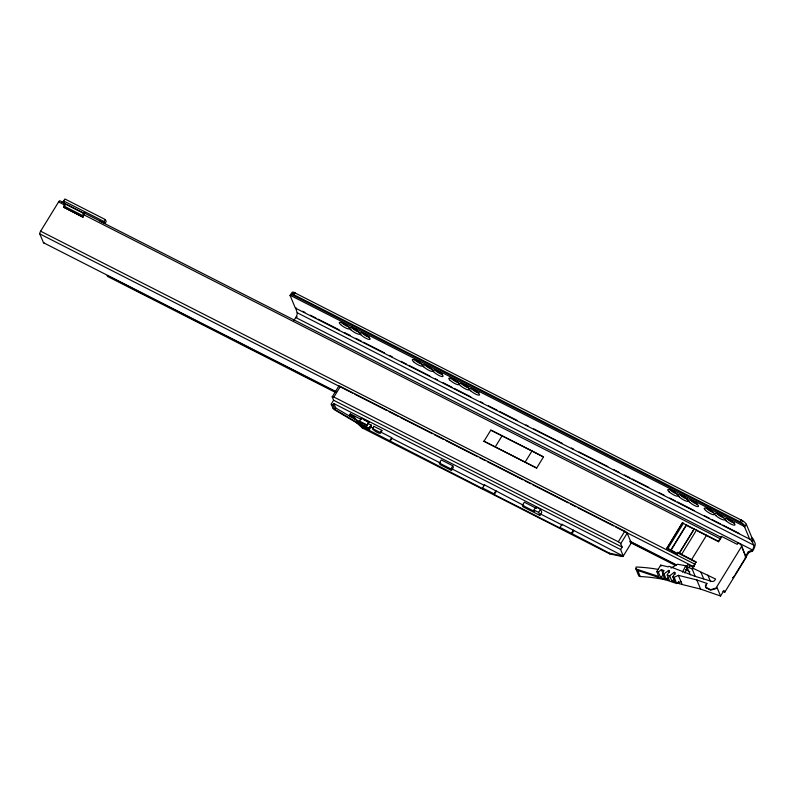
<?xml version="1.0" encoding="UTF-8"?>
<svg xmlns="http://www.w3.org/2000/svg" width="795" height="795" viewBox="0 0 795 795"><rect width="100%" height="100%" fill="white"/><g stroke="black" fill="none" stroke-linecap="round" stroke-linejoin="round"><path stroke-width="1.19" d="M82.899 217.204L82.799 216.965A3.091 0.954 -63 0 1 82.859 215.674L83.495 212.99L64.673 203.411L64.047 206.104A3.091 0.954 -63 0 0 63.978 207.386L82.899 217.204L84.658 212.275M665.316 579.774A153.455 141.262 -22.6 0 0 640.253 576.544L638.852 576.077L635.891 568.952L636.099 567.014A155.979 143.577 -22.6 0 1 658.558 569.468M682.537 572.171L685.658 565.762L677.638 564.231L671 568.067M684.833 573.056L686.92 568.773L685.658 565.762M658.34 572.032L660.536 577.329L664.7 578.73L662.503 573.433L664.044 570.562L661.38 569.667L658.34 572.032L656.799 571.516L660.715 565.136A155.979 143.577 -22.6 0 1 668.088 566.885L669.082 566.308L694.86 576.256L711.664 581.374A2.693 2.474 -22.6 0 0 714.894 580.141L715.58 579.028L692.346 567.938L696.052 561.906L677.718 552.346L677.479 554.135L677.718 552.346M664.004 573.94L666.21 579.237L669.39 580.3L667.184 575.014L669.499 570.711L668.575 570.393L664.004 573.94L662.503 573.433M669.678 575.848L671.874 581.135L675.054 582.208L672.848 576.912L675.164 572.609L674.24 572.301L669.678 575.848L667.184 575.014M335.659 391.448L43.477 242.733L39.8 233.909A2.286 0.706 -63 0 1 40.615 231.196L58.592 201.95A2.286 0.706 -63 0 1 60.092 200.887L64.524 203.142M64.673 203.411L63.67 200.986L64.902 198.989L105.377 219.589L106.182 221.527L104.96 223.534L83.286 212.504L83.495 212.99M104.96 223.534L104.145 221.586L105.377 219.589M745.104 557.027L748.324 551.79L752.438 549.971A4.035 1.242 -63 0 0 753.879 545.181L751.951 541.246A6.728 1.62 31.6 0 1 750.679 539.646L295.342 308.072L290.235 295.8L291.944 293.017A6.728 1.62 31.6 0 1 293.921 292.371L742.629 520.755A6.728 1.62 31.6 0 1 746.356 524.312L751.911 537.649A6.728 1.62 31.6 0 0 753.183 539.249L755.111 543.174A6.449 1.988 -63 0 1 752.795 550.836L748.681 552.664L735.166 574.646M290.235 295.8A6.728 1.62 31.6 0 1 290.165 295.273A8.328 5.476 43.4 0 1 291 294.19A6.728 1.62 31.6 0 1 292.689 294.369L293.921 292.371M292.689 294.369L293.882 294.726L295.104 292.719M293.554 321.081L295.74 317.523A4.035 1.242 -63 0 0 297.181 312.733L296.008 309.185A6.728 1.62 31.6 0 0 296.267 308.361L296.078 307.904M623.3 556.003L620.607 549.524L622.117 547.079L333.612 400.243L332.211 396.874L338.7 386.31A2.425 0.586 31.6 0 1 340.389 386.479L624.791 531.229A2.425 0.586 31.6 0 1 627.205 533.147L631.3 542.995L623.3 556.003A2.425 0.586 31.6 0 1 623.34 556.142L623.3 556.242A2.465 0.775 16.6 0 1 621.899 556.47M332.211 396.874A2.425 0.586 31.6 0 1 333.9 397.043L340.389 386.479M332.986 408.372L331.217 404.138L333.612 400.243M361.218 419.432L350.337 413.897L349.442 415.338L349.8 416.183C352.851 413.778 373.044 437.767 356.657 422.274L334.854 409.425L333.035 405.053L333.92 403.612L620.607 549.524M334.854 409.425L335.738 407.984L333.92 403.612M356.945 422.562L357.879 421.032L359.936 422.075M349.442 415.338C351.301 413.639 363.951 427.859 359.588 421.171L361.506 418.061L368.761 421.757L367.101 425.484L361.397 422.582L362.232 424.58L369.178 428.117L369.596 429.111L371.503 426.001L371.096 425.007L368.115 423.487M523.736 505.441L484.453 484.861L482.535 487.971L482.853 488.726L363.375 427.312L364.647 425.236M367.101 425.484L368.761 421.757M369.178 428.117L371.096 425.007M372.487 428.535L373.859 426.309L381.819 430.363L380.447 432.589A4.71 1.133 31.6 0 1 377.228 432.371A4.71 1.133 31.6 0 1 372.487 428.535L380.447 432.589M389.699 440.718L391.617 437.608L380.646 432.023M390.017 441.473L391.935 438.363L391.617 437.608M439.367 463.048L441.285 459.937L452.782 465.791L453.398 467.281L451.49 470.401L439.993 464.548L439.367 463.048L450.864 468.901L451.49 470.401M450.864 468.901L452.782 465.791M483.986 441.235L490.823 430.115L532.024 450.924L543.502 456.926L536.675 468.046L483.986 441.235L536.675 468.046M495.305 446.84L502.142 435.72M560.028 527.413L609.536 553.201L623.34 556.142L561.936 524.303L560.028 527.413L560.336 528.158L494.311 494.56L494.003 493.804L495.911 490.694M494.311 494.56L496.219 491.439M525.187 462.044L532.024 450.924M522.394 505.312L534.588 511.513L533.982 510.062L535.89 506.952L540.55 509.317L541.773 512.268L539.865 515.379L523.021 506.803L522.394 505.312L524.312 502.202L536.496 508.403M539.865 515.379L538.632 512.427L540.55 509.317M571.486 533.246L573.394 530.136M571.794 533.992L573.712 530.881M622.117 547.079L620.706 543.71A2.425 0.586 31.6 0 0 618.291 541.793L624.791 531.229M620.706 543.71L627.205 533.147M677.479 554.135L666.727 548.321L682.339 522.921L718.442 541.256L721.462 536.337L737.194 544.346L738.038 542.985L741.179 544.575L746.107 557.464L724.762 592.195L722.933 591.271M666.876 548.739L682.339 522.921M666.727 548.321L667.919 548.441L683.531 523.04M677.101 553.35L670.9 549.961L686.512 524.561M671.02 550.249L686.632 524.849M679.258 553.131L694.264 528.725M679.397 553.091L694.403 528.685M681.673 554.254L696.678 529.848M691.58 559.63L706.576 535.224M690.159 565.732L687.973 564.619L686.671 566.189L688.987 567.63L690.159 565.732L693.2 566.616M718.501 541.952L720.429 538.811A2.286 0.706 -63 0 1 720.618 538.533M293.882 294.726L739.946 521.759L741.179 519.761M749.755 539.358L744.647 527.085A6.728 1.62 31.6 0 0 744.2 526.36A8.328 5.476 43.4 0 0 743.822 524.67A6.728 1.62 31.6 0 0 741.407 522.762L742.629 520.755M724.762 592.195L724.016 590.407L720.568 596.011L716.961 587.346L716.206 588.578L710.73 590.168L706.169 587.853L705.404 585.845L706.884 583.431L696.778 579.923L678.324 575.341L674.11 577.339L672.848 576.912M744.647 527.085L746.356 524.312M706.169 587.853L705.97 587.366L710.531 589.681L715.997 588.091L741.556 546.523L741.179 544.575M750.679 539.646L751.911 537.649M751.951 541.246L753.183 539.249M752.438 541.723L753.67 539.716M660.536 577.329L663.587 574.964L661.38 569.667M666.21 579.237L668.953 577.11M671.874 581.135L674.617 579.008M640.253 576.544L637.709 570.432L676.684 583.53L680.947 581.513M678.324 575.341L682.18 584.474L678.97 583.53L677.966 582.357M333.155 408.64A2.425 0.586 31.6 0 0 334.894 410.011L356.975 423.019L362.331 427.949L609.835 553.926L621.283 556.371M682.13 584.494L700.584 589.085L720.568 596.011M688.987 567.63L692.843 569.141L692.346 567.938M635.891 568.952L658.648 576.435L656.799 571.516M291 294.19L743.812 524.67M290.165 295.273L744.2 526.36M302.706 311.272L304.922 312.405M310.447 315.217L315.973 318.03M318.189 319.153L339.197 329.846M344.722 332.658L350.247 335.48M355.782 338.292L361.308 341.105M363.514 342.228L384.522 352.92M390.057 355.733L392.263 356.856M401.107 361.357L406.642 364.18M408.849 365.303L429.857 375.995M435.382 378.808L437.598 379.93M443.123 382.743L451.967 387.245M454.184 388.377L470.769 396.814M480.717 401.882L482.923 403.005M488.458 405.818L497.302 410.319M499.508 411.442L517.197 420.446M526.042 424.947L528.258 426.08M533.783 428.893L562.532 443.521M571.376 448.022L573.593 449.145M579.118 451.967L607.867 466.595M613.392 469.408L618.917 472.22M624.443 475.032L629.978 477.845M632.184 478.978L648.77 487.415M658.717 492.483L664.252 495.295M669.778 498.107L675.303 500.92M677.519 502.043L694.105 510.489M704.052 515.558L709.577 518.37M711.793 519.493L720.638 523.994M722.844 525.117L739.43 533.564M297.181 312.733L753.879 545.181M295.74 317.523L752.438 549.971M63.67 200.986L104.145 221.586M99.912 221.149L721.482 537.519M64.663 203.689L83.475 213.269M58.592 201.95L65.23 205.329M84.051 214.908L720.429 538.811M64.047 206.104L82.859 215.674M63.978 207.386L82.799 216.965M686.81 525.535L692.226 528.287M697.632 531.04L718.183 541.504M490.823 430.115L543.502 456.926M678.095 553.141L696.251 562.383M667.919 548.441L670.9 549.961M40.615 231.196L694.711 564.112M39.8 233.909L352.642 393.137M354.858 394.26L386.917 410.578M389.123 411.711L397.967 416.202M400.183 417.335L432.241 433.653M434.448 434.776L443.292 439.277M445.498 440.4L477.557 456.718M479.773 457.841L485.298 460.653M487.514 461.786L522.881 479.783M525.097 480.915L530.623 483.728M532.839 484.851L568.206 502.857M570.422 503.98L575.948 506.793M578.154 507.916L613.531 525.922M615.747 527.055L693.876 566.815M630.057 541.296L676.535 564.947M685.389 569.458L689.822 571.714M335.967 391.995L107.156 275.527L107.524 276.402L335.222 392.303M629.988 541.643L676.416 565.275M630.356 542.518L675.68 565.583M333.9 397.043L618.291 541.793M363.315 419.472L369.019 422.374M331.217 404.138L333.035 405.053M355.037 416.958L350.684 414.742L350.337 413.897M359.588 421.171L366.843 424.868M369.675 426.438L372.964 428.108M533.982 510.062L538.632 512.427M391.935 438.363L440.559 463.107M451.61 468.732L484.761 485.606L484.453 484.861M540.242 513.848L562.244 525.048L561.936 524.303M369.596 429.111L362.649 425.573L363.375 427.312M482.535 487.971L494.003 493.804M335.738 407.984L357.879 421.032M739.946 521.759L741.407 522.762M660.715 565.136L661.112 566.08M752.02 550.657L752.378 551.521M748.324 551.79L748.681 552.664M741.556 546.523L746.107 557.464M707.838 575.093L710.581 581.662M706.884 583.431L705.602 586.332L705.404 585.845M700.981 572.33L703.714 578.899M696.778 579.923L700.584 589.085M692.117 568.932L695.208 576.345M686.671 566.189L690.269 574.815M678.453 581.453L679.367 583.639M674.24 572.301L675.124 574.417M674.11 577.339L676.684 583.53M668.575 570.393L669.46 572.509M609.536 553.201L609.835 553.926M360.294 423.049L360.642 423.894M362.033 427.233L362.331 427.949M354.938 418.13L355.286 418.975M356.657 422.274L356.975 423.019M369.357 336.971A4.233 1.024 31.6 0 1 365.362 335.54A4.233 1.024 31.6 0 1 362.222 332.608M458.298 382.246A4.233 1.024 31.6 0 1 454.591 380.984A4.233 1.024 31.6 0 1 451.222 378.092M677.032 493.735A4.233 1.024 31.6 0 1 672.968 492.075A4.233 1.024 31.6 0 1 670.106 489.313M454.561 379.126A4.233 1.024 31.6 0 1 454.034 378.748M687.506 498.902A4.233 1.024 31.6 0 1 684.078 497.809A4.233 1.024 31.6 0 1 680.56 495.017M697.553 504.179A4.233 1.024 31.6 0 1 693.21 502.341A4.233 1.024 31.6 0 1 690.666 499.598M674.637 491.25A4.233 1.024 31.6 0 1 674.061 490.913M684.326 496.14A4.233 1.024 31.6 0 1 683.77 495.782M713.522 512.308A4.233 1.024 31.6 0 1 708.902 510.281A4.233 1.024 31.6 0 1 706.755 507.608M696.281 502.271A4.233 1.024 31.6 0 1 695.734 502.003M723.778 517.535A4.233 1.024 31.6 0 1 719.714 515.866A4.233 1.024 31.6 0 1 716.851 513.113M710.551 509.486A4.233 1.024 31.6 0 1 709.995 509.128M734.252 522.703A4.233 1.024 31.6 0 1 730.834 521.6A4.233 1.024 31.6 0 1 727.316 518.817M734.53 575.699A3.766 1.153 -63 0 1 734.222 576.166M733.904 576.594A3.766 1.153 -63 0 1 733.298 577.269M733.01 577.498A3.766 1.153 -63 0 1 732.513 577.726M478.988 392.412A4.233 1.024 31.6 0 1 475.4 391.597A4.233 1.024 31.6 0 1 471.683 388.328M468.682 387.354A4.233 1.024 31.6 0 1 465.423 386.529A4.233 1.024 31.6 0 1 461.627 383.578M461.478 383.319A4.233 1.024 31.6 0 1 461.458 382.932M468.523 386.718A4.233 1.024 31.6 0 1 468.662 386.976M466.526 385.337A4.233 1.024 31.6 0 1 465.959 385.038M358.883 331.803A4.233 1.024 31.6 0 1 354.272 329.776A4.233 1.024 31.6 0 1 352.115 327.103M348.955 326.417A4.233 1.024 31.6 0 1 345.408 325.433A4.233 1.024 31.6 0 1 341.751 322.373M355.922 328.981A4.233 1.024 31.6 0 1 355.355 328.623M442.457 374.008A4.233 1.024 31.6 0 1 438.343 372.686A4.233 1.024 31.6 0 1 435.233 369.586M432.073 368.9A4.233 1.024 31.6 0 1 428.078 367.459A4.233 1.024 31.6 0 1 424.937 364.527M421.807 363.673A4.233 1.024 31.6 0 1 418.389 362.57A4.233 1.024 31.6 0 1 414.871 359.787M440.301 371.99A4.233 1.024 31.6 0 1 439.734 371.682M430.592 367.032A4.233 1.024 31.6 0 1 430.035 366.773M418.637 360.9A4.233 1.024 31.6 0 1 418.081 360.552M297.072 316.629A6.449 1.988 -63 0 1 296.605 317.533M637.709 570.432A153.455 141.262 -22.6 0 1 639.856 570.552M694.224 566.428A2.286 0.706 -63 0 1 694.452 565.563M694.731 564.917A2.286 0.706 -63 0 1 695.069 564.291M44.053 242.763A2.286 0.706 -63 0 1 43.477 242.733M721.174 537.857A2.286 0.706 -63 0 1 721.512 537.629M61.762 202.367A2.147 0.517 31.6 0 1 64.157 203.132M631.3 542.995A2.425 0.586 31.6 0 1 630.753 543.273M381.819 430.363A4.71 1.133 31.6 0 1 381.282 431.099M373.978 426.597A4.71 1.133 31.6 0 1 373.859 426.309M361.208 335.112A5.982 1.441 31.6 0 0 369.904 339.376A5.982 1.441 31.6 0 0 363.812 333.811A5.982 1.441 31.6 0 0 361.208 335.112M450.159 380.378A5.982 1.441 31.6 0 0 458.854 384.651A5.982 1.441 31.6 0 0 452.762 379.076A5.982 1.441 31.6 0 0 450.159 380.378M669.092 491.817A5.982 1.441 31.6 0 0 677.787 496.09A5.982 1.441 31.6 0 0 671.695 490.515A5.982 1.441 31.6 0 0 669.092 491.817M679.357 497.034A5.982 1.441 31.6 0 0 688.053 501.307A5.982 1.441 31.6 0 0 681.961 495.742A5.982 1.441 31.6 0 0 679.357 497.034M689.623 502.261A5.982 1.441 31.6 0 0 698.318 506.534A5.982 1.441 31.6 0 0 692.226 500.959A5.982 1.441 31.6 0 0 689.623 502.261M705.582 510.39A5.982 1.441 31.6 0 0 714.278 514.663A5.982 1.441 31.6 0 0 708.186 509.088A5.982 1.441 31.6 0 0 705.582 510.39M715.848 515.607A5.982 1.441 31.6 0 0 724.543 519.88A5.982 1.441 31.6 0 0 718.451 514.305A5.982 1.441 31.6 0 0 715.848 515.607M726.113 520.834A5.982 1.441 31.6 0 0 734.809 525.107A5.982 1.441 31.6 0 0 728.717 519.532A5.982 1.441 31.6 0 0 726.113 520.834M340.687 324.658A5.982 1.441 31.6 0 0 349.383 328.931A5.982 1.441 31.6 0 0 343.291 323.356A5.982 1.441 31.6 0 0 340.687 324.658M350.943 329.885A5.982 1.441 31.6 0 0 359.648 334.158A5.982 1.441 31.6 0 0 353.546 328.583A5.982 1.441 31.6 0 0 350.943 329.885M413.668 361.805A5.982 1.441 31.6 0 0 422.364 366.078A5.982 1.441 31.6 0 0 416.272 360.503A5.982 1.441 31.6 0 0 413.668 361.805M423.924 367.032A5.982 1.441 31.6 0 0 432.619 371.305A5.982 1.441 31.6 0 0 426.527 365.73A5.982 1.441 31.6 0 0 423.924 367.032M470.68 390.822A5.982 1.441 31.6 0 0 479.375 395.095A5.982 1.441 31.6 0 0 473.283 389.53A5.982 1.441 31.6 0 0 470.68 390.822M460.414 385.605A5.982 1.441 31.6 0 0 469.11 389.878A5.982 1.441 31.6 0 0 463.018 384.303A5.982 1.441 31.6 0 0 460.414 385.605M434.189 372.249A5.982 1.441 31.6 0 0 442.885 376.522A5.982 1.441 31.6 0 0 436.793 370.957A5.982 1.441 31.6 0 0 434.189 372.249"/></g></svg>
